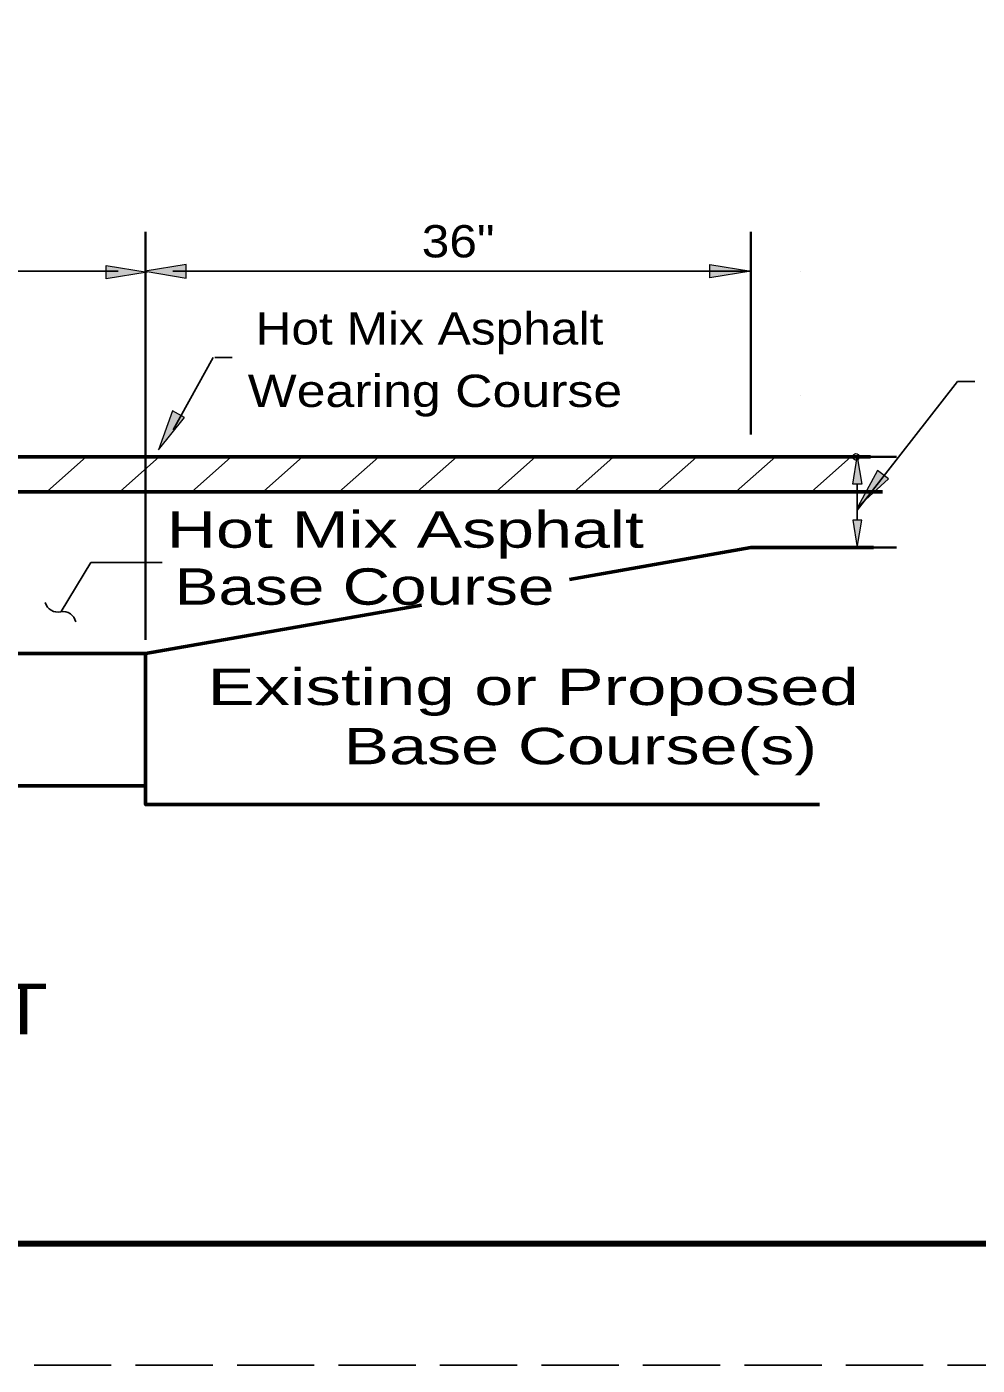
# Model space of a CAD drawing. Extents: x -26.7 to 8.7, y -11.7 to 10.3.
# Drawn here: x -5.63 to -1.72, y -11.73 to -6.21 of the extents above; entities that cross this region are included whole.
import ezdxf

# ---------------------------------------------------------------- set-up
doc = ezdxf.new("R2010")
doc.units = 0
doc.header["$LTSCALE"] = 0.053
doc.header["$PDMODE"] = 32
doc.header["$PDSIZE"] = 0.0265
doc.linetypes.add('LONG_DASHED', pattern=[7.5, 6, -1.5])
for name, color, linetype, lineweight in [('1', 7, 'Continuous', 35), ('3', 7, 'Continuous', 25), ('5', 7, 'Continuous', 13)]:
    doc.layers.add(name, color=color, linetype=linetype, lineweight=lineweight)

msp = doc.modelspace()

# ---------------------------------------------------------------- hatches: boundary and pattern name
at = {"layer": '1'}
for points in [[(-5.307, -7.25158), (-5.307, -7.1955), (-5.13825, -7.2235), (-5.13825, -7.2235)], [(-2.19517, -8.09692), (-2.23267, -8.09692), (-2.21392, -7.98442), (-2.21392, -7.98442)], [(-2.19517, -8.24575), (-2.23267, -8.24575), (-2.21392, -8.35825), (-2.21392, -8.35825)]]:
    msp.add_hatch(color=256, dxfattribs=at).paths.add_polyline_path(points)
at = {"layer": '3'}
for points in [[(-4.97725, -7.24783), (-4.97725, -7.19167), (-5.146, -7.21975), (-5.146, -7.21975)], [(-2.82067, -7.2475), (-2.82067, -7.19142), (-2.65192, -7.21942), (-2.65192, -7.21942)], [(-4.98525, -7.82167), (-5.03458, -7.79458), (-5.09158, -7.95567), (-5.09158, -7.95567)], [(-2.0855, -8.07475), (-2.13, -8.04025), (-2.211, -8.19083), (-2.211, -8.19083)]]:
    msp.add_hatch(color=256, dxfattribs=at).paths.add_polyline_path(points)

# ---------------------------------------------------------------- linework, layer by layer
at = {"layer": '1'}
for p, q in [((-5.145, -8.73792), (-5.145, -7.05742)), ((-2.16308, -7.98442), (-2.05192, -7.98442)), ((-2.16867, -8.35825), (-2.05192, -8.35825))]:
    msp.add_line(p, q, dxfattribs=at)
at = {"layer": '1', "lineweight": 25}
for p, q in [((-6.74675, -7.21942), (-5.2575, -7.21942)), ((-5.55083, -8.12658), (-5.38825, -7.98292)), ((-5.24942, -8.12658), (-5.08692, -7.98292)), ((-4.95592, -8.12925), (-4.79333, -7.9855)), ((-4.65958, -8.12725), (-4.497, -7.98333)), ((-4.34858, -8.12983), (-4.18592, -7.986)), ((-4.0245, -8.12725), (-3.86183, -7.98333)), ((-3.70033, -8.12725), (-3.53775, -7.98333)), ((-3.3815, -8.12983), (-3.21883, -7.986)), ((-3.03908, -8.12983), (-2.87642, -7.986)), ((-2.71242, -8.12725), (-2.54975, -7.98333)), ((-2.40292, -8.12833), (-2.24033, -7.9845)), ((-2.21392, -8.09692), (-2.21392, -8.24575))]:
    msp.add_line(p, q, dxfattribs=at)
at = {"layer": '1', "lineweight": 53}
for p, q in [((-2.15917, -7.98442), (-8.38742, -7.98442)), ((-2.10983, -8.12808), (-8.38742, -8.12808)), ((-3.39967, -8.48908), (-2.65192, -8.35825)), ((-2.14733, -8.35825), (-2.65192, -8.35825)), ((-5.145, -8.79417), (-4.00917, -8.59558)), ((-11.25133, -8.79417), (-5.145, -8.79417)), ((-11.05133, -9.33908), (-5.145, -9.33908))]:
    msp.add_line(p, q, dxfattribs=at)
at = {"layer": '1', "linetype": 'LONG_DASHED', "lineweight": 25}
msp.add_line((8.50758, -11.72625), (-26.69242, -11.72625), dxfattribs=at)
at = {"layer": '1', "lineweight": 158}
msp.add_lwpolyline([(8.42425, 9.77375), (8.42425, -11.22625), (-24.07575, -11.22625)], dxfattribs=at)
at = {"layer": '1', "lineweight": 13}
for points in [[(-5.307, -7.25158), (-5.307, -7.1955), (-5.13825, -7.2235), (-5.13825, -7.2235)], [(-2.19517, -8.09692), (-2.23267, -8.09692), (-2.21392, -7.98442), (-2.21392, -7.98442)], [(-2.19517, -8.24575), (-2.23267, -8.24575), (-2.21392, -8.35825), (-2.21392, -8.35825)]]:
    msp.add_lwpolyline(points, close=True, dxfattribs=at)
at = {"layer": '1', "lineweight": 53}
msp.add_lwpolyline([(-2.36992, -9.417), (-5.145, -9.417), (-5.145, -8.79417)], dxfattribs=at)
at = {"layer": '3', "lineweight": 13}
for p, q in [((-5.145, -8.21992), (-5.145, -7.05742)), ((-5.145, -8.73792), (-5.145, -8.62558))]:
    msp.add_line(p, q, dxfattribs=at)
at = {"layer": '3', "lineweight": 35}
msp.add_line((-2.65192, -7.89292), (-2.65192, -7.05742), dxfattribs=at)
at = {"layer": '3'}
for p, q in [((-5.0325, -7.21942), (-2.65192, -7.21942)), ((-5.03125, -7.87258), (-4.86667, -7.57492)), ((-4.86008, -7.57492), (-4.78883, -7.57492)), ((-2.21392, -8.20392), (-1.80117, -7.67383)), ((-1.80117, -7.67383), (-1.72992, -7.67383)), ((-5.37008, -8.41992), (-5.49208, -8.62133)), ((-5.37008, -8.41992), (-5.07717, -8.41992))]:
    msp.add_line(p, q, dxfattribs=at)
at = {"layer": '3', "lineweight": 13}
for points in [[(-4.97725, -7.24783), (-4.97725, -7.19167), (-5.146, -7.21975), (-5.146, -7.21975)], [(-2.82067, -7.2475), (-2.82067, -7.19142), (-2.65192, -7.21942), (-2.65192, -7.21942)], [(-4.98525, -7.82167), (-5.03458, -7.79458), (-5.09158, -7.95567), (-5.09158, -7.95567)], [(-2.0855, -8.07475), (-2.13, -8.04025), (-2.211, -8.19083), (-2.211, -8.19083)]]:
    msp.add_lwpolyline(points, close=True, dxfattribs=at)
at = {"layer": '3'}
for centre, start, end in [((-5.5068, -8.57143), 194.07773, 284.07773), ((-5.48445, -8.67418), 10.43802, 100.43802)]:
    msp.add_arc(centre, 0.0526, start, end, dxfattribs=at)
at = {"layer": '5'}
for p, q in [((-5.145, -7.21942), (-5.14492, -7.21942)), ((-2.446, -7.21942), (-2.44592, -7.21942)), ((-2.446, -7.73142), (-2.44592, -7.73142)), ((-2.22492, -8.35825), (-2.22475, -8.35825)), ((-2.21392, -8.35825), (-2.21383, -8.35825)), ((-5.145, -8.79417), (-5.14492, -8.79417)), ((-5.145, -8.79417), (-5.14492, -8.79417))]:
    msp.add_line(p, q, dxfattribs=at)
msp.add_point((-2.21933, -7.98442), dxfattribs=at)

# ---------------------------------------------------------------- texts
at = {"layer": '3'}
for s, height, width, p in [('36"', 0.133, 1.15, (-4.00767, -7.16275)), ('Hot Mix Asphalt', 0.133, 1.15, (-4.692, -7.52175)), ('Wearing Course', 0.133, 1.2, (-4.72408, -7.77883)), ('Hot Mix Asphalt', 0.1499, 1.4, (-5.05767, -8.35867)), ('Base Course', 0.1499, 1.35, (-5.02542, -8.59358)), ('Existing or Proposed', 0.1499, 1.45, (-4.89, -9.00667)), ('Base Course(s)', 0.1499, 1.4, (-4.32917, -9.25075)), ('TYPE H JOINT', 0.21, 1.15, (-7.73692, -10.36383))]:
    msp.add_text(s, height=height, dxfattribs=dict(at, width=width)).set_placement(p)

doc.saveas('drawing.dxf')
